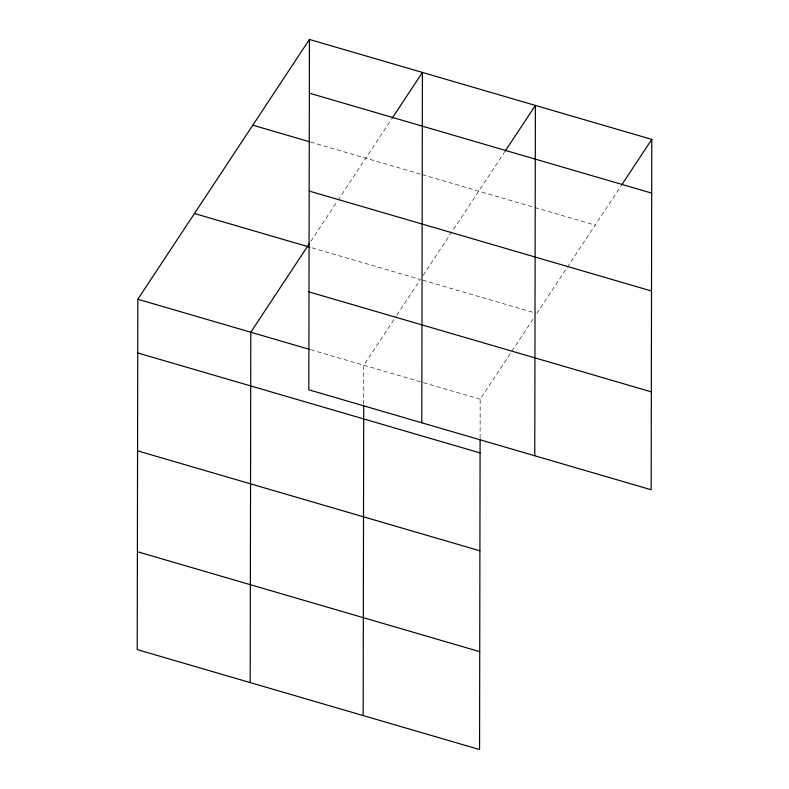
<?xml version="1.0" encoding="UTF-8"?>
<svg xmlns="http://www.w3.org/2000/svg" width="789" height="789" viewBox="0 0 789 789"><rect width="100%" height="100%" fill="white"/><g stroke="black" fill="none" stroke-linecap="round" stroke-linejoin="round"><path stroke-width="0.59" stroke-dasharray="3.94 2.96" d="M363.709 404.284L363.778 365.218L396.137 316.221M480.106 438.26L480.176 399.195L533.433 318.569M310.827 241.365L337.288 201.303M337.968 200.278L391.403 119.386M396.808 315.206L420.409 279.484L309.791 247.184M423.121 275.371L504.368 152.366M536.806 313.46L566.65 268.27M567.33 267.244L620.765 186.352M310.471 142.02L421.089 174.31M422.263 174.655L595.153 225.131M422.756 280.164L535.623 313.125M310.817 349.754L480.176 399.195"/><path stroke-width="1.18" d="M309.436 39.45L308.824 389.805L651.172 489.752L651.783 139.397L309.436 39.45L137.828 299.248L137.217 649.603L479.564 749.55L480.097 439.483M250.192 682.584L250.803 332.228L309.466 243.416M363.167 715.564L363.709 405.497M421.799 422.786L422.411 72.43L392.074 118.36M534.774 455.766L535.386 105.42L505.049 151.34M621.446 185.326L651.783 139.397M309.347 93.161L651.684 193.108M252.805 125.185L309.298 141.675M309.18 191.056L651.517 291.003M194.459 213.513L309.791 247.184M309.002 291.91L651.339 391.857M137.828 299.248L309.643 349.409M137.74 352.959L480.077 452.906M137.572 450.854L479.909 550.801M137.394 551.708L479.732 651.655"/></g></svg>
